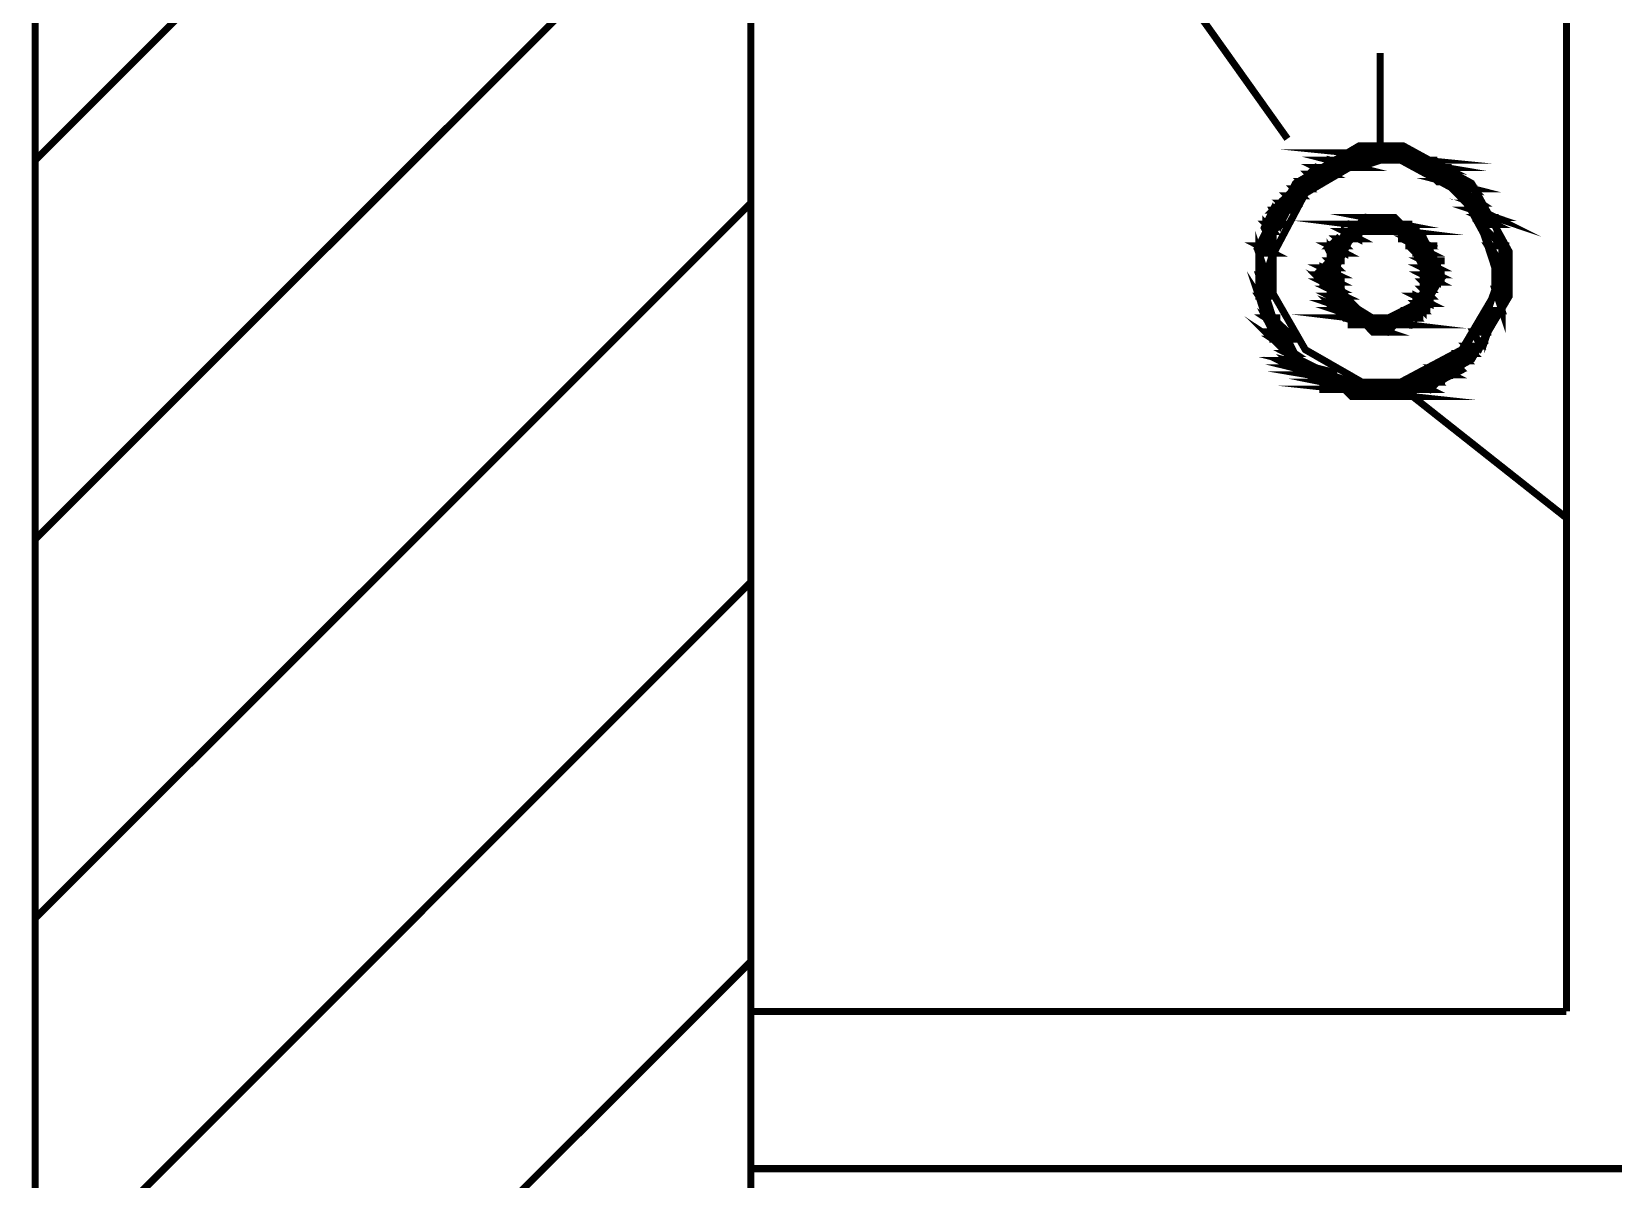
# Model space of a CAD drawing. Extents: x 219 to 1226, y 175 to 465.
# Drawn here: x 905.9 to 915.28, y 291.77 to 298.58 of the extents above; entities that cross this region are included whole.
import ezdxf

# ---------------------------------------------------------------- set-up
doc = ezdxf.new("R2010")
doc.units = 0
doc.header["$MEASUREMENT"] = 0
doc.layers.add('C00-00-00-BLACK', color=7, linetype='Continuous')
doc.layers.add('CFF-00-00', color=1, linetype='Continuous')

msp = doc.modelspace()

# ---------------------------------------------------------------- linework, layer by layer
at = {"layer": 'C00-00-00-BLACK', "const_width": 0.0423}
for points in [[(905.9256, 322.7792), (905.9256, 255.1285)], [(910.1674, 318.5832), (910.1674, 259.3671)], [(915.0015, 292.7682), (915.0015, 310.9102)], [(905.9256, 297.8132), (910.1674, 302.0522)], [(905.9256, 295.5672), (910.1674, 299.8052)], [(913.8977, 297.8562), (913.8977, 298.4482)], [(905.9256, 293.3202), (910.1674, 297.5592)], [(905.9256, 291.0712), (910.1674, 295.3132)], [(905.9256, 288.8252), (910.1674, 293.0642)], [(910.1674, 292.7682), (915.0015, 292.7682)], [(910.1674, 291.8362), (923.8224, 291.8362)]]:
    msp.add_lwpolyline(points, dxfattribs=at)
for points in [[(914.6625, 297.1342), (914.6625, 297.2702), (914.4392, 297.6762), (914.0338, 297.8982), (913.9005, 297.8982), (913.7735, 297.8982), (913.396, 297.6762), (913.1784, 297.2702), (913.1784, 297.1342), (913.1784, 297.0082), (913.396, 296.6322), (913.7735, 296.4142), (913.9005, 296.4142), (914.0338, 296.4142), (914.4392, 296.6322), (914.6625, 297.0082), (914.6625, 297.1342)], [(914.0243, 297.8562), (913.7252, 297.8562), (914.1524, 297.8132), (914.0243, 297.8562)], [(913.7252, 297.8562), (914.1524, 297.8132), (913.6412, 297.8132), (913.7252, 297.8562)], [(914.0243, 297.8562), (913.8133, 297.8562), (913.7252, 297.8562), (914.0243, 297.8562)], [(914.0243, 297.8132), (914.2794, 297.7702), (914.1524, 297.7702), (914.0243, 297.8132)], [(913.8977, 297.8562), (914.0243, 297.8562), (913.8133, 297.8562), (913.8977, 297.8562)], [(913.8133, 297.8562), (914.0243, 297.8562), (914.067, 297.8562), (913.8133, 297.8562)], [(914.5782, 297.1342), (914.5782, 297.2552), (914.3813, 297.6172), (914.0201, 297.8132), (913.9005, 297.8132), (913.7887, 297.8132), (913.4539, 297.6172), (913.2623, 297.2552), (913.2623, 297.1342), (913.2623, 297.0232), (913.4539, 296.6902), (913.7887, 296.4982), (913.9005, 296.4982), (914.0201, 296.4982), (914.3813, 296.6902), (914.5782, 297.0232), (914.5782, 297.1342)], [(913.4747, 297.7292), (913.5174, 297.6862), (913.4316, 297.6862), (913.4747, 297.7292)], [(913.5174, 297.7702), (913.6013, 297.7292), (913.4747, 297.7292), (913.5174, 297.7702)], [(913.644, 297.7702), (913.5174, 297.7702), (913.6013, 297.7292), (913.644, 297.7702)], [(913.8977, 297.8132), (913.6013, 297.8132), (913.7707, 297.7702), (913.8977, 297.8132)], [(913.6013, 297.7702), (913.644, 297.7702), (913.5174, 297.7702), (913.6013, 297.7702)], [(913.6412, 297.8132), (914.194, 297.8132), (913.5985, 297.8132), (913.6412, 297.8132)], [(914.194, 297.8132), (913.5985, 297.8132), (914.194, 297.8132)], [(913.5985, 297.8132), (914.194, 297.8132), (914.2367, 297.8132), (913.5985, 297.8132)], [(913.6013, 297.8132), (913.7707, 297.7702), (913.6013, 297.7702), (913.6013, 297.8132)], [(913.7707, 297.7702), (913.6013, 297.7702), (913.644, 297.7702), (913.7707, 297.7702)], [(914.1524, 297.8132), (913.6412, 297.8132), (914.194, 297.8132), (914.1524, 297.8132)], [(914.194, 297.8132), (914.0243, 297.8132), (914.2794, 297.7702), (914.194, 297.8132)], [(914.194, 297.8132), (913.8977, 297.8132), (914.194, 297.8132)], [(913.8977, 297.8132), (914.194, 297.8132), (914.0243, 297.8132), (913.8977, 297.8132)], [(914.2822, 297.7702), (914.1538, 297.7702), (914.3661, 297.6862), (914.2822, 297.7702)], [(914.1538, 297.7702), (914.3661, 297.6862), (914.2391, 297.6862), (914.1538, 297.7702)], [(914.2794, 297.7702), (914.1524, 297.7702), (914.2794, 297.7702)], [(914.1524, 297.7702), (914.2794, 297.7702), (914.3206, 297.7702), (914.1524, 297.7702)], [(913.3904, 297.6432), (913.4316, 297.6022), (913.3477, 297.6022), (913.3904, 297.6432)], [(913.4316, 297.6862), (913.4747, 297.6432), (913.3904, 297.6432), (913.4316, 297.6862)], [(913.5174, 297.6862), (913.4316, 297.6862), (913.4747, 297.6432), (913.5174, 297.6862)], [(913.6013, 297.7292), (913.4747, 297.7292), (913.5174, 297.6862), (913.6013, 297.7292)], [(914.2822, 297.6862), (914.4501, 297.6432), (914.3661, 297.6432), (914.2822, 297.6862)], [(914.4088, 297.6862), (914.2822, 297.6862), (914.4501, 297.6432), (914.4088, 297.6862)], [(914.3661, 297.6862), (914.2391, 297.6862), (914.4088, 297.6862), (914.3661, 297.6862)], [(914.2391, 297.6862), (914.4088, 297.6862), (914.2822, 297.6862), (914.2391, 297.6862)], [(914.3661, 297.6432), (914.4928, 297.5592), (914.4088, 297.5592), (914.3661, 297.6432)], [(913.305, 297.5592), (913.3477, 297.5172), (913.2623, 297.5172), (913.305, 297.5592)], [(913.3904, 297.5592), (913.305, 297.5592), (913.3477, 297.5172), (913.3904, 297.5592)], [(913.3477, 297.6022), (913.3904, 297.5592), (913.305, 297.5592), (913.3477, 297.6022)], [(913.4316, 297.6022), (913.3477, 297.6022), (913.3904, 297.5592), (913.4316, 297.6022)], [(913.4747, 297.6432), (913.3904, 297.6432), (913.4316, 297.6022), (913.4747, 297.6432)], [(914.4501, 297.6432), (914.3661, 297.6432), (914.4928, 297.5592), (914.4501, 297.6432)], [(914.4928, 297.5172), (914.4501, 297.5172), (914.5782, 297.4742), (914.4928, 297.5172)], [(914.4088, 297.5592), (914.4928, 297.5172), (914.4501, 297.5172), (914.4088, 297.5592)], [(914.4928, 297.5592), (914.4088, 297.5592), (914.4928, 297.5172), (914.4928, 297.5592)], [(913.2623, 297.5172), (913.305, 297.4332), (913.221, 297.4332), (913.2623, 297.5172)], [(913.221, 297.4332), (913.2623, 297.3902), (913.221, 297.3902), (913.221, 297.4332)], [(913.3477, 297.5172), (913.2623, 297.5172), (913.305, 297.4332), (913.3477, 297.5172)], [(914.2367, 297.1342), (914.2367, 297.1932), (914.1457, 297.3682), (913.9569, 297.4732), (913.8948, 297.4732), (913.8412, 297.4732), (913.6825, 297.3682), (913.5985, 297.1932), (913.5985, 297.1342), (913.5985, 297.0812), (913.6825, 296.9232), (913.8412, 296.8372), (913.8948, 296.8372), (913.9569, 296.8372), (914.1457, 296.9232), (914.2367, 297.0812), (914.2367, 297.1342)], [(913.983, 297.4742), (913.8133, 297.4742), (914.0243, 297.4332), (913.983, 297.4742)], [(913.8133, 297.4742), (914.0243, 297.4332), (913.7707, 297.4332), (913.8133, 297.4742)], [(913.855, 297.4742), (913.983, 297.4742), (913.8133, 297.4742), (913.855, 297.4742)], [(913.8977, 297.4742), (913.9403, 297.4742), (913.855, 297.4742), (913.8977, 297.4742)], [(913.9403, 297.4742), (913.855, 297.4742), (913.983, 297.4742), (913.9403, 297.4742)], [(914.4501, 297.5172), (914.5782, 297.4742), (914.4928, 297.4742), (914.4501, 297.5172)], [(914.5782, 297.4742), (914.4928, 297.4742), (914.5782, 297.4332), (914.5782, 297.4742)], [(914.4928, 297.4332), (914.6198, 297.3062), (914.5355, 297.3062), (914.4928, 297.4332)], [(914.4928, 297.4742), (914.5782, 297.4332), (914.4928, 297.4332), (914.4928, 297.4742)], [(913.221, 297.3902), (913.2623, 297.3062), (913.1784, 297.3062), (913.221, 297.3902)], [(913.1784, 297.2632), (913.221, 297.1342), (913.1784, 297.1342), (913.1784, 297.2632)], [(913.305, 297.4332), (913.221, 297.4332), (913.2623, 297.3902), (913.305, 297.4332)], [(913.2623, 297.3902), (913.221, 297.3902), (913.2623, 297.3062), (913.2623, 297.3902)], [(914.067, 297.4332), (913.7252, 297.4332), (914.067, 297.3902), (914.067, 297.4332)], [(913.7707, 297.3902), (913.6867, 297.3902), (913.7707, 297.3472), (913.7707, 297.3902)], [(914.194, 297.1342), (914.194, 297.1872), (914.1083, 297.3462), (913.947, 297.4302), (913.8948, 297.4302), (913.8507, 297.4302), (913.7199, 297.3462), (913.6412, 297.1872), (913.6412, 297.1342), (913.6412, 297.0912), (913.7199, 296.9592), (913.8507, 296.8782), (913.8948, 296.8782), (913.947, 296.8782), (914.1083, 296.9592), (914.194, 297.0912), (914.194, 297.1342)], [(913.6867, 297.3902), (913.7707, 297.3472), (913.6867, 297.3472), (913.6867, 297.3902)], [(913.728, 297.3902), (913.8133, 297.3902), (913.6867, 297.3902), (913.728, 297.3902)], [(913.7707, 297.3902), (913.8133, 297.3902), (913.6867, 297.3902), (913.7707, 297.3902)], [(913.7707, 297.3902), (913.6867, 297.3902), (913.8133, 297.3902), (913.7707, 297.3902)], [(913.7252, 297.4332), (914.067, 297.3902), (913.7252, 297.3902), (913.7252, 297.4332)], [(914.067, 297.3902), (913.7252, 297.3902), (914.067, 297.3902)], [(913.7252, 297.3902), (914.067, 297.3902), (914.1097, 297.3902), (913.7252, 297.3902)], [(913.7707, 297.4332), (914.067, 297.4332), (913.728, 297.4332), (913.7707, 297.4332)], [(913.855, 297.3902), (913.8977, 297.3902), (913.728, 297.3902), (913.855, 297.3902)], [(913.855, 297.3902), (913.728, 297.3902), (913.8977, 297.3902), (913.855, 297.3902)], [(913.855, 297.3902), (913.728, 297.3902), (913.8133, 297.3902), (913.855, 297.3902)], [(914.0243, 297.4332), (913.7707, 297.4332), (914.0243, 297.4332)], [(913.7707, 297.4332), (914.0243, 297.4332), (914.067, 297.4332), (913.7707, 297.4332)], [(914.0243, 297.4332), (913.7707, 297.4332), (914.067, 297.4332), (914.0243, 297.4332)], [(914.067, 297.3902), (913.8977, 297.3902), (914.1097, 297.3902), (914.067, 297.3902)], [(913.8977, 297.3902), (914.1097, 297.3902), (913.9403, 297.3902), (913.8977, 297.3902)], [(914.1097, 297.3902), (913.9403, 297.3902), (914.1097, 297.3902)], [(913.9403, 297.3902), (914.1097, 297.3902), (914.0243, 297.3902), (913.9403, 297.3902)], [(914.1097, 297.3902), (914.0243, 297.3902), (914.1097, 297.3472), (914.1097, 297.3902)], [(914.0243, 297.3902), (914.1097, 297.3472), (914.0243, 297.3472), (914.0243, 297.3902)], [(914.5782, 297.4332), (914.4928, 297.4332), (914.6198, 297.3062), (914.5782, 297.4332)], [(914.5355, 297.3062), (914.6198, 297.1752), (914.5782, 297.1752), (914.5355, 297.3062)], [(913.2623, 297.3062), (913.1784, 297.3062), (913.2623, 297.2632), (913.2623, 297.3062)], [(913.1784, 297.3062), (913.2623, 297.2632), (913.1784, 297.2632), (913.1784, 297.3062)], [(913.6867, 297.3062), (913.6013, 297.3062), (913.6867, 297.2632), (913.6867, 297.3062)], [(913.644, 297.3472), (913.6867, 297.3062), (913.6013, 297.3062), (913.644, 297.3472)], [(913.6013, 297.2632), (913.644, 297.1782), (913.6013, 297.1782), (913.6013, 297.2632)], [(913.6013, 297.3062), (913.6867, 297.2632), (913.6013, 297.2632), (913.6013, 297.3062)], [(913.728, 297.3472), (913.644, 297.3472), (913.6867, 297.3062), (913.728, 297.3472)], [(913.6867, 297.3472), (913.728, 297.3472), (913.644, 297.3472), (913.6867, 297.3472)], [(913.728, 297.3472), (913.644, 297.3472), (913.728, 297.3472)], [(913.644, 297.3472), (913.728, 297.3472), (913.7707, 297.3472), (913.644, 297.3472)], [(913.7707, 297.3472), (913.6867, 297.3472), (913.728, 297.3472), (913.7707, 297.3472)], [(914.1524, 297.3472), (914.067, 297.3472), (914.1524, 297.3062), (914.1524, 297.3472)], [(914.1097, 297.3472), (914.0243, 297.3472), (914.1524, 297.3472), (914.1097, 297.3472)], [(914.0243, 297.3472), (914.1524, 297.3472), (914.067, 297.3472), (914.0243, 297.3472)], [(914.194, 297.3062), (914.1097, 297.3062), (914.194, 297.2632), (914.194, 297.3062)], [(914.1097, 297.2632), (914.194, 297.1782), (914.1524, 297.1782), (914.1097, 297.2632)], [(914.067, 297.3472), (914.1524, 297.3062), (914.067, 297.3062), (914.067, 297.3472)], [(914.1524, 297.3062), (914.067, 297.3062), (914.1097, 297.3062), (914.1524, 297.3062)], [(914.067, 297.3062), (914.1524, 297.3062), (914.194, 297.3062), (914.067, 297.3062)], [(914.1097, 297.3062), (914.194, 297.2632), (914.1097, 297.2632), (914.1097, 297.3062)], [(914.194, 297.3062), (914.2367, 297.3062), (914.1097, 297.3062), (914.194, 297.3062)], [(914.194, 297.3062), (914.1097, 297.3062), (914.1524, 297.3062), (914.194, 297.3062)], [(914.6198, 297.3062), (914.5355, 297.3062), (914.6198, 297.1752), (914.6198, 297.3062)], [(914.5355, 297.3062), (914.6198, 297.3062), (914.6625, 297.3062), (914.5355, 297.3062)], [(914.6198, 297.3062), (914.6625, 297.3062), (914.5355, 297.3062), (914.6198, 297.3062)], [(914.5782, 297.1752), (914.6198, 297.0482), (914.5782, 297.0482), (914.5782, 297.1752)], [(913.2623, 297.2632), (913.1784, 297.2632), (913.221, 297.1342), (913.2623, 297.2632)], [(913.1784, 297.1342), (913.221, 297.0072), (913.1784, 297.0072), (913.1784, 297.1342)], [(913.644, 297.1752), (913.5586, 297.1752), (913.644, 297.1342), (913.644, 297.1752)], [(913.6013, 297.2172), (913.644, 297.1752), (913.5586, 297.1752), (913.6013, 297.2172)], [(913.5586, 297.1752), (913.644, 297.1342), (913.5586, 297.1342), (913.5586, 297.1752)], [(913.644, 297.2172), (913.6013, 297.2172), (913.644, 297.1752), (913.644, 297.2172)], [(913.644, 297.2632), (913.6013, 297.2632), (913.644, 297.1782), (913.644, 297.2632)], [(913.644, 297.2632), (913.6867, 297.2632), (913.6013, 297.2632), (913.644, 297.2632)], [(913.644, 297.2632), (913.6013, 297.2632), (913.6867, 297.2632), (913.644, 297.2632)], [(913.6013, 297.2172), (913.644, 297.2172), (913.6867, 297.2172), (913.6013, 297.2172)], [(913.644, 297.2172), (913.6867, 297.2172), (913.6013, 297.2172), (913.644, 297.2172)], [(914.194, 297.2632), (914.1097, 297.2632), (914.194, 297.1782), (914.194, 297.2632)], [(914.2367, 297.1752), (914.1524, 297.1752), (914.2367, 297.1342), (914.2367, 297.1752)], [(914.2367, 297.2172), (914.1524, 297.2172), (914.2367, 297.1752), (914.2367, 297.2172)], [(914.1524, 297.2172), (914.2367, 297.1752), (914.1524, 297.1752), (914.1524, 297.2172)], [(914.2367, 297.2172), (914.2794, 297.2172), (914.1524, 297.2172), (914.2367, 297.2172)], [(914.2367, 297.2172), (914.1524, 297.2172), (914.194, 297.2172), (914.2367, 297.2172)], [(914.1524, 297.1752), (914.2367, 297.1342), (914.1524, 297.1342), (914.1524, 297.1752)], [(914.6198, 297.1752), (914.5782, 297.1752), (914.6198, 297.0482), (914.6198, 297.1752)], [(914.6198, 297.1752), (914.5782, 297.1752), (914.6198, 297.1752)], [(914.5782, 297.1752), (914.6198, 297.1752), (914.6625, 297.1752), (914.5782, 297.1752)], [(913.1784, 297.0072), (913.2623, 296.8782), (913.221, 296.8782), (913.1784, 297.0072)], [(913.221, 297.1342), (913.1784, 297.1342), (913.221, 297.0072), (913.221, 297.1342)], [(913.221, 297.1342), (913.1784, 297.1342), (913.221, 297.1342)], [(913.1784, 297.1342), (913.221, 297.1342), (913.2623, 297.1342), (913.1784, 297.1342)], [(913.5586, 297.0912), (913.644, 297.0482), (913.6013, 297.0482), (913.5586, 297.0912)], [(913.644, 297.1342), (913.5586, 297.1342), (913.644, 297.0912), (913.644, 297.1342)], [(913.644, 297.0912), (913.5586, 297.0912), (913.644, 297.0482), (913.644, 297.0912)], [(913.5586, 297.1342), (913.644, 297.0912), (913.5586, 297.0912), (913.5586, 297.1342)], [(913.644, 297.0912), (913.5586, 297.0912), (913.644, 297.0912)], [(913.5586, 297.0912), (913.644, 297.0912), (913.6867, 297.0912), (913.5586, 297.0912)], [(914.2367, 297.1342), (914.1524, 297.1342), (914.2367, 297.0912), (914.2367, 297.1342)], [(914.2367, 297.0912), (914.1524, 297.0912), (914.194, 297.0482), (914.2367, 297.0912)], [(914.1524, 297.1342), (914.2367, 297.0912), (914.1524, 297.0912), (914.1524, 297.1342)], [(914.2367, 297.1342), (914.1524, 297.1342), (914.2367, 297.1342)], [(914.1524, 297.1342), (914.2367, 297.1342), (914.2794, 297.1342), (914.1524, 297.1342)], [(914.1524, 297.0912), (914.194, 297.0482), (914.1524, 297.0482), (914.1524, 297.0912)], [(914.2367, 297.0912), (914.1524, 297.0912), (914.2367, 297.0912)], [(914.1524, 297.0912), (914.2367, 297.0912), (914.2794, 297.0912), (914.1524, 297.0912)], [(914.5782, 297.0482), (914.6198, 296.9212), (914.5355, 296.9212), (914.5782, 297.0482)], [(913.221, 297.0072), (913.1784, 297.0072), (913.2623, 296.8782), (913.221, 297.0072)], [(913.1784, 297.0072), (913.221, 297.0072), (913.2623, 297.0072), (913.1784, 297.0072)], [(913.221, 297.0072), (913.2623, 297.0072), (913.1784, 297.0072), (913.221, 297.0072)], [(913.644, 297.0482), (913.6013, 297.0482), (913.6867, 297.0072), (913.644, 297.0482)], [(913.6867, 297.0072), (913.6013, 297.0072), (913.6867, 296.9642), (913.6867, 297.0072)], [(913.6013, 296.9642), (913.728, 296.9212), (913.644, 296.9212), (913.6013, 296.9642)], [(913.6013, 297.0482), (913.6867, 297.0072), (913.6013, 297.0072), (913.6013, 297.0482)], [(913.6013, 297.0482), (913.644, 297.0482), (913.6867, 297.0482), (913.6013, 297.0482)], [(913.644, 297.0482), (913.6867, 297.0482), (913.6013, 297.0482), (913.644, 297.0482)], [(913.6013, 297.0072), (913.6867, 296.9642), (913.6013, 296.9642), (913.6013, 297.0072)], [(914.194, 297.0072), (914.1097, 297.0072), (914.194, 296.9642), (914.194, 297.0072)], [(914.1097, 297.0072), (914.194, 296.9642), (914.1097, 296.9642), (914.1097, 297.0072)], [(914.1524, 297.0072), (914.194, 297.0072), (914.1097, 297.0072), (914.1524, 297.0072)], [(914.194, 297.0482), (914.1524, 297.0482), (914.194, 297.0072), (914.194, 297.0482)], [(914.1524, 297.0482), (914.194, 297.0072), (914.1524, 297.0072), (914.1524, 297.0482)], [(914.194, 297.0072), (914.1524, 297.0072), (914.194, 297.0072)], [(914.5355, 296.9212), (914.5355, 296.7952), (914.4928, 296.7952), (914.5355, 296.9212)], [(914.6198, 297.0482), (914.5782, 297.0482), (914.6198, 296.9212), (914.6198, 297.0482)], [(914.5782, 297.0482), (914.6198, 297.0482), (914.6625, 297.0482), (914.5782, 297.0482)], [(914.6198, 297.0482), (914.6625, 297.0482), (914.5782, 297.0482), (914.6198, 297.0482)], [(913.2623, 296.8782), (913.221, 296.8782), (913.3477, 296.7952), (913.2623, 296.8782)], [(913.221, 296.8782), (913.3477, 296.7952), (913.2623, 296.7952), (913.221, 296.8782)], [(913.6867, 296.9642), (913.6013, 296.9642), (913.728, 296.9212), (913.6867, 296.9642)], [(913.728, 296.9212), (913.644, 296.9212), (913.7707, 296.8782), (913.728, 296.9212)], [(913.644, 296.9212), (913.7707, 296.8782), (913.6867, 296.8782), (913.644, 296.9212)], [(913.6867, 296.9642), (913.6013, 296.9642), (913.6867, 296.9642)], [(913.6013, 296.9642), (913.6867, 296.9642), (913.728, 296.9642), (913.6013, 296.9642)], [(913.728, 296.9212), (913.644, 296.9212), (913.728, 296.9212)], [(913.644, 296.9212), (913.728, 296.9212), (913.7735, 296.9212), (913.644, 296.9212)], [(914.067, 296.9212), (914.1097, 296.8782), (914.0243, 296.8782), (914.067, 296.9212)], [(914.1097, 296.9642), (914.1524, 296.9212), (914.067, 296.9212), (914.1097, 296.9642)], [(914.1524, 296.9212), (914.067, 296.9212), (914.1097, 296.8782), (914.1524, 296.9212)], [(914.1524, 296.9212), (914.067, 296.9212), (914.1524, 296.9212)], [(914.067, 296.9212), (914.1524, 296.9212), (914.194, 296.9212), (914.067, 296.9212)], [(914.1524, 296.9642), (914.1097, 296.9642), (914.1524, 296.9212), (914.1524, 296.9642)], [(914.1524, 296.9642), (914.194, 296.9642), (914.1097, 296.9642), (914.1524, 296.9642)], [(914.1524, 296.9642), (914.1097, 296.9642), (914.194, 296.9642), (914.1524, 296.9642)], [(914.5782, 296.9212), (914.6198, 296.9212), (914.5355, 296.9212), (914.5782, 296.9212)], [(914.5782, 296.9212), (914.5355, 296.9212), (914.6198, 296.9212), (914.5782, 296.9212)], [(914.5782, 296.9212), (914.5355, 296.9212), (914.5355, 296.7952), (914.5782, 296.9212)], [(913.2623, 296.7522), (913.3904, 296.6682), (913.3477, 296.6682), (913.2623, 296.7522)], [(913.221, 296.8782), (913.2623, 296.8782), (913.305, 296.8782), (913.221, 296.8782)], [(913.2623, 296.8782), (913.305, 296.8782), (913.221, 296.8782), (913.2623, 296.8782)], [(913.2623, 296.7952), (913.3477, 296.7522), (913.2623, 296.7522), (913.2623, 296.7952)], [(914.067, 296.8782), (913.7252, 296.8782), (914.067, 296.8372), (914.067, 296.8782)], [(913.8133, 296.8782), (913.6867, 296.8782), (913.8133, 296.8782)], [(913.6867, 296.8782), (913.8133, 296.8782), (913.855, 296.8782), (913.6867, 296.8782)], [(913.8133, 296.8782), (913.855, 296.8782), (913.6867, 296.8782), (913.8133, 296.8782)], [(913.8133, 296.8782), (913.6867, 296.8782), (913.7707, 296.8782), (913.8133, 296.8782)], [(913.8133, 296.8782), (913.6867, 296.8782), (913.855, 296.8782), (913.8133, 296.8782)], [(913.6867, 296.8782), (913.855, 296.8782), (913.728, 296.8782), (913.6867, 296.8782)], [(913.8133, 296.8372), (913.983, 296.8372), (913.9403, 296.7952), (913.8133, 296.8372)], [(913.7252, 296.8782), (914.067, 296.8372), (913.7252, 296.8372), (913.7252, 296.8782)], [(913.8977, 296.8782), (913.9403, 296.8782), (913.728, 296.8782), (913.8977, 296.8782)], [(913.8977, 296.8782), (913.728, 296.8782), (913.855, 296.8782), (913.8977, 296.8782)], [(914.067, 296.8372), (913.728, 296.8372), (914.0243, 296.8372), (914.067, 296.8372)], [(913.728, 296.8372), (914.0243, 296.8372), (913.7707, 296.8372), (913.728, 296.8372)], [(913.9403, 296.7952), (913.855, 296.7952), (913.8133, 296.8372), (913.9403, 296.7952)], [(914.0243, 296.8372), (913.7707, 296.8372), (913.983, 296.8372), (914.0243, 296.8372)], [(913.7707, 296.8372), (913.983, 296.8372), (913.8133, 296.8372), (913.7707, 296.8372)], [(913.983, 296.8372), (913.8133, 296.8372), (913.983, 296.8372)], [(913.8133, 296.8372), (913.983, 296.8372), (914.0243, 296.8372), (913.8133, 296.8372)], [(913.9403, 296.8782), (914.067, 296.8782), (913.8977, 296.8782), (913.9403, 296.8782)], [(914.1097, 296.8782), (913.983, 296.8782), (913.9403, 296.8782), (914.1097, 296.8782)], [(914.1097, 296.8782), (914.1524, 296.8782), (913.9403, 296.8782), (914.1097, 296.8782)], [(914.1097, 296.8782), (913.9403, 296.8782), (914.1097, 296.8782)], [(914.1097, 296.8782), (913.9403, 296.8782), (914.067, 296.8782), (914.1097, 296.8782)], [(914.0243, 296.8782), (914.1097, 296.8782), (913.983, 296.8782), (914.0243, 296.8782)], [(913.983, 296.8782), (914.1097, 296.8782), (914.1524, 296.8782), (913.983, 296.8782)], [(914.1097, 296.8782), (914.0243, 296.8782), (914.1097, 296.8782)], [(914.4501, 296.7952), (914.4928, 296.7112), (914.4088, 296.7112), (914.4501, 296.7952)], [(913.3477, 296.7952), (913.2623, 296.7952), (913.3477, 296.7522), (913.3477, 296.7952)], [(913.3477, 296.7522), (913.2623, 296.7522), (913.3904, 296.6682), (913.3477, 296.7522)], [(913.9403, 296.7952), (913.983, 296.7952), (913.855, 296.7952), (913.9403, 296.7952)], [(914.4088, 296.7112), (914.4501, 296.6682), (914.3661, 296.6682), (914.4088, 296.7112)], [(914.4928, 296.7112), (914.4088, 296.7112), (914.4501, 296.6682), (914.4928, 296.7112)], [(914.5355, 296.7952), (914.4501, 296.7952), (914.4928, 296.7112), (914.5355, 296.7952)], [(914.4928, 296.7952), (914.5355, 296.7952), (914.4501, 296.7952), (914.4928, 296.7952)], [(914.5355, 296.7952), (914.4928, 296.7952), (914.5355, 296.7952)], [(913.4316, 296.6252), (913.3477, 296.6252), (913.5174, 296.5822), (913.4316, 296.6252)], [(913.3904, 296.5822), (913.5586, 296.5412), (913.4747, 296.5412), (913.3904, 296.5822)], [(913.3904, 296.6682), (913.3477, 296.6682), (913.4316, 296.6252), (913.3904, 296.6682)], [(913.3477, 296.6252), (913.5174, 296.5822), (913.3904, 296.5822), (913.3477, 296.6252)], [(913.3477, 296.6682), (913.4316, 296.6252), (913.3477, 296.6252), (913.3477, 296.6682)], [(914.3235, 296.6252), (914.3661, 296.5822), (914.2391, 296.5822), (914.3235, 296.6252)], [(914.3661, 296.6682), (914.4088, 296.6252), (914.3235, 296.6252), (914.3661, 296.6682)], [(914.4088, 296.6252), (914.3235, 296.6252), (914.3661, 296.5822), (914.4088, 296.6252)], [(914.4501, 296.6682), (914.3661, 296.6682), (914.4088, 296.6252), (914.4501, 296.6682)], [(913.5174, 296.5822), (913.3904, 296.5822), (913.5586, 296.5412), (913.5174, 296.5822)], [(913.6013, 296.5412), (913.4747, 296.5412), (913.728, 296.4982), (913.6013, 296.5412)], [(913.4747, 296.5412), (913.728, 296.4982), (913.5586, 296.4982), (913.4747, 296.5412)], [(913.6013, 296.5412), (913.644, 296.5412), (913.4747, 296.5412), (913.6013, 296.5412)], [(913.6013, 296.5412), (913.4747, 296.5412), (913.5586, 296.5412), (913.6013, 296.5412)], [(914.1965, 296.5412), (914.2391, 296.4982), (914.0698, 296.4982), (914.1965, 296.5412)], [(914.3235, 296.5412), (914.1965, 296.5412), (914.2391, 296.4982), (914.3235, 296.5412)], [(914.3661, 296.5822), (914.2391, 296.5822), (914.3235, 296.5412), (914.3661, 296.5822)], [(914.2391, 296.5822), (914.3235, 296.5412), (914.2391, 296.5412), (914.2391, 296.5822)], [(914.1097, 296.4552), (913.6867, 296.4552), (914.067, 296.4142), (914.1097, 296.4552)], [(913.728, 296.4982), (913.5586, 296.4982), (913.7707, 296.4552), (913.728, 296.4982)], [(913.7707, 296.4552), (913.5572, 296.4552), (913.8133, 296.4552), (913.7707, 296.4552)], [(913.5572, 296.4552), (913.8133, 296.4552), (913.5985, 296.4552), (913.5572, 296.4552)], [(913.5586, 296.4982), (913.7707, 296.4552), (913.5586, 296.4552), (913.5586, 296.4982)], [(914.194, 296.4552), (913.5985, 296.4552), (914.1097, 296.4552), (914.194, 296.4552)], [(913.5985, 296.4552), (914.1097, 296.4552), (913.6839, 296.4552), (913.5985, 296.4552)], [(913.855, 296.4552), (913.8977, 296.4552), (913.6013, 296.4552), (913.855, 296.4552)], [(913.855, 296.4552), (913.6013, 296.4552), (913.8133, 296.4552), (913.855, 296.4552)], [(913.6867, 296.4552), (914.067, 296.4142), (913.728, 296.4142), (913.6867, 296.4552)], [(913.983, 296.4552), (914.194, 296.4552), (913.855, 296.4552), (913.983, 296.4552)], [(914.1097, 296.4982), (914.194, 296.4552), (913.983, 296.4552), (914.1097, 296.4982)], [(914.194, 296.4552), (913.983, 296.4552), (914.194, 296.4552)], [(914.2367, 296.4982), (914.1097, 296.4982), (914.194, 296.4552), (914.2367, 296.4982)], [(914.2391, 296.4982), (914.0698, 296.4982), (914.2391, 296.4982)], [(914.0698, 296.4982), (914.2391, 296.4982), (914.2822, 296.4982), (914.0698, 296.4982)], [(913.728, 296.4142), (913.8133, 296.4142), (913.983, 296.4142), (913.728, 296.4142)], [(913.728, 296.4142), (914.067, 296.4142), (913.983, 296.4142), (913.728, 296.4142)], [(913.8133, 296.4142), (913.983, 296.4142), (913.855, 296.4142), (913.8133, 296.4142)]]:
    msp.add_lwpolyline(points, close=True, dxfattribs=at)
at = {"layer": 'C00-00-00-BLACK'}
for points in [[(913.7252, 297.8562), (914.1524, 297.8132), (913.6412, 297.8132), (913.7252, 297.8562)], [(914.0243, 297.8562), (913.8133, 297.8562), (913.7252, 297.8562), (914.0243, 297.8562)], [(914.0243, 297.8562), (913.7252, 297.8562), (914.1524, 297.8132), (914.0243, 297.8562)], [(913.8977, 297.8562), (914.0243, 297.8562), (913.8133, 297.8562), (913.8977, 297.8562)], [(913.8133, 297.8562), (914.0243, 297.8562), (914.067, 297.8562), (913.8133, 297.8562)], [(913.5174, 297.7702), (913.6013, 297.7292), (913.4747, 297.7292), (913.5174, 297.7702)], [(913.6013, 297.7702), (913.644, 297.7702), (913.5174, 297.7702), (913.6013, 297.7702)], [(913.644, 297.7702), (913.5174, 297.7702), (913.6013, 297.7292), (913.644, 297.7702)], [(913.6412, 297.8132), (914.194, 297.8132), (913.5985, 297.8132), (913.6412, 297.8132)], [(914.194, 297.8132), (913.5985, 297.8132), (914.194, 297.8132)], [(913.5985, 297.8132), (914.194, 297.8132), (914.2367, 297.8132), (913.5985, 297.8132)], [(913.8977, 297.8132), (913.6013, 297.8132), (913.7707, 297.7702), (913.8977, 297.8132)], [(913.6013, 297.8132), (913.7707, 297.7702), (913.6013, 297.7702), (913.6013, 297.8132)], [(913.7707, 297.7702), (913.6013, 297.7702), (913.644, 297.7702), (913.7707, 297.7702)], [(914.1524, 297.8132), (913.6412, 297.8132), (914.194, 297.8132), (914.1524, 297.8132)], [(914.194, 297.8132), (913.8977, 297.8132), (914.194, 297.8132)], [(913.8977, 297.8132), (914.194, 297.8132), (914.0243, 297.8132), (913.8977, 297.8132)], [(914.194, 297.8132), (914.0243, 297.8132), (914.2794, 297.7702), (914.194, 297.8132)], [(914.0243, 297.8132), (914.2794, 297.7702), (914.1524, 297.7702), (914.0243, 297.8132)], [(914.2794, 297.7702), (914.1524, 297.7702), (914.2794, 297.7702)], [(914.1524, 297.7702), (914.2794, 297.7702), (914.3206, 297.7702), (914.1524, 297.7702)], [(914.2822, 297.7702), (914.1538, 297.7702), (914.3661, 297.6862), (914.2822, 297.7702)], [(914.1538, 297.7702), (914.3661, 297.6862), (914.2391, 297.6862), (914.1538, 297.7702)], [(913.4316, 297.6862), (913.4747, 297.6432), (913.3904, 297.6432), (913.4316, 297.6862)], [(913.4747, 297.7292), (913.5174, 297.6862), (913.4316, 297.6862), (913.4747, 297.7292)], [(913.5174, 297.6862), (913.4316, 297.6862), (913.4747, 297.6432), (913.5174, 297.6862)], [(913.6013, 297.7292), (913.4747, 297.7292), (913.5174, 297.6862), (913.6013, 297.7292)], [(914.3661, 297.6862), (914.2391, 297.6862), (914.4088, 297.6862), (914.3661, 297.6862)], [(914.2391, 297.6862), (914.4088, 297.6862), (914.2822, 297.6862), (914.2391, 297.6862)], [(914.4088, 297.6862), (914.2822, 297.6862), (914.4501, 297.6432), (914.4088, 297.6862)], [(914.2822, 297.6862), (914.4501, 297.6432), (914.3661, 297.6432), (914.2822, 297.6862)], [(913.3477, 297.6022), (913.3904, 297.5592), (913.305, 297.5592), (913.3477, 297.6022)], [(913.3904, 297.6432), (913.4316, 297.6022), (913.3477, 297.6022), (913.3904, 297.6432)], [(913.4316, 297.6022), (913.3477, 297.6022), (913.3904, 297.5592), (913.4316, 297.6022)], [(913.4747, 297.6432), (913.3904, 297.6432), (913.4316, 297.6022), (913.4747, 297.6432)], [(914.4501, 297.6432), (914.3661, 297.6432), (914.4928, 297.5592), (914.4501, 297.6432)], [(914.3661, 297.6432), (914.4928, 297.5592), (914.4088, 297.5592), (914.3661, 297.6432)], [(913.2623, 297.5172), (913.305, 297.4332), (913.221, 297.4332), (913.2623, 297.5172)], [(913.305, 297.5592), (913.3477, 297.5172), (913.2623, 297.5172), (913.305, 297.5592)], [(913.3477, 297.5172), (913.2623, 297.5172), (913.305, 297.4332), (913.3477, 297.5172)], [(913.3904, 297.5592), (913.305, 297.5592), (913.3477, 297.5172), (913.3904, 297.5592)], [(914.4928, 297.5592), (914.4088, 297.5592), (914.4928, 297.5172), (914.4928, 297.5592)], [(914.4088, 297.5592), (914.4928, 297.5172), (914.4501, 297.5172), (914.4088, 297.5592)], [(914.4928, 297.5172), (914.4501, 297.5172), (914.5782, 297.4742), (914.4928, 297.5172)], [(914.4501, 297.5172), (914.5782, 297.4742), (914.4928, 297.4742), (914.4501, 297.5172)], [(913.221, 297.3902), (913.2623, 297.3062), (913.1784, 297.3062), (913.221, 297.3902)], [(913.305, 297.4332), (913.221, 297.4332), (913.2623, 297.3902), (913.305, 297.4332)], [(913.221, 297.4332), (913.2623, 297.3902), (913.221, 297.3902), (913.221, 297.4332)], [(913.2623, 297.3902), (913.221, 297.3902), (913.2623, 297.3062), (913.2623, 297.3902)], [(913.728, 297.3902), (913.8133, 297.3902), (913.6867, 297.3902), (913.728, 297.3902)], [(913.7707, 297.3902), (913.8133, 297.3902), (913.6867, 297.3902), (913.7707, 297.3902)], [(913.7707, 297.3902), (913.6867, 297.3902), (913.8133, 297.3902), (913.7707, 297.3902)], [(913.7707, 297.3902), (913.6867, 297.3902), (913.7707, 297.3472), (913.7707, 297.3902)], [(913.6867, 297.3902), (913.7707, 297.3472), (913.6867, 297.3472), (913.6867, 297.3902)], [(914.067, 297.4332), (913.7252, 297.4332), (914.067, 297.3902), (914.067, 297.4332)], [(913.7252, 297.4332), (914.067, 297.3902), (913.7252, 297.3902), (913.7252, 297.4332)], [(914.067, 297.3902), (913.7252, 297.3902), (914.067, 297.3902)], [(913.7252, 297.3902), (914.067, 297.3902), (914.1097, 297.3902), (913.7252, 297.3902)], [(913.7707, 297.4332), (914.067, 297.4332), (913.728, 297.4332), (913.7707, 297.4332)], [(913.855, 297.3902), (913.8977, 297.3902), (913.728, 297.3902), (913.855, 297.3902)], [(913.855, 297.3902), (913.728, 297.3902), (913.8977, 297.3902), (913.855, 297.3902)], [(913.855, 297.3902), (913.728, 297.3902), (913.8133, 297.3902), (913.855, 297.3902)], [(913.8133, 297.4742), (914.0243, 297.4332), (913.7707, 297.4332), (913.8133, 297.4742)], [(914.0243, 297.4332), (913.7707, 297.4332), (914.0243, 297.4332)], [(913.7707, 297.4332), (914.0243, 297.4332), (914.067, 297.4332), (913.7707, 297.4332)], [(914.0243, 297.4332), (913.7707, 297.4332), (914.067, 297.4332), (914.0243, 297.4332)], [(913.855, 297.4742), (913.983, 297.4742), (913.8133, 297.4742), (913.855, 297.4742)], [(913.983, 297.4742), (913.8133, 297.4742), (914.0243, 297.4332), (913.983, 297.4742)], [(913.8977, 297.4742), (913.9403, 297.4742), (913.855, 297.4742), (913.8977, 297.4742)], [(913.9403, 297.4742), (913.855, 297.4742), (913.983, 297.4742), (913.9403, 297.4742)], [(914.067, 297.3902), (913.8977, 297.3902), (914.1097, 297.3902), (914.067, 297.3902)], [(913.8977, 297.3902), (914.1097, 297.3902), (913.9403, 297.3902), (913.8977, 297.3902)], [(914.1097, 297.3902), (913.9403, 297.3902), (914.1097, 297.3902)], [(913.9403, 297.3902), (914.1097, 297.3902), (914.0243, 297.3902), (913.9403, 297.3902)], [(914.1097, 297.3902), (914.0243, 297.3902), (914.1097, 297.3472), (914.1097, 297.3902)], [(914.0243, 297.3902), (914.1097, 297.3472), (914.0243, 297.3472), (914.0243, 297.3902)], [(914.5782, 297.4742), (914.4928, 297.4742), (914.5782, 297.4332), (914.5782, 297.4742)], [(914.4928, 297.4742), (914.5782, 297.4332), (914.4928, 297.4332), (914.4928, 297.4742)], [(914.5782, 297.4332), (914.4928, 297.4332), (914.6198, 297.3062), (914.5782, 297.4332)], [(914.4928, 297.4332), (914.6198, 297.3062), (914.5355, 297.3062), (914.4928, 297.4332)], [(913.2623, 297.3062), (913.1784, 297.3062), (913.2623, 297.2632), (913.2623, 297.3062)], [(913.1784, 297.3062), (913.2623, 297.2632), (913.1784, 297.2632), (913.1784, 297.3062)], [(913.644, 297.3472), (913.6867, 297.3062), (913.6013, 297.3062), (913.644, 297.3472)], [(913.6867, 297.3062), (913.6013, 297.3062), (913.6867, 297.2632), (913.6867, 297.3062)], [(913.6013, 297.3062), (913.6867, 297.2632), (913.6013, 297.2632), (913.6013, 297.3062)], [(913.6867, 297.3472), (913.728, 297.3472), (913.644, 297.3472), (913.6867, 297.3472)], [(913.728, 297.3472), (913.644, 297.3472), (913.728, 297.3472)], [(913.644, 297.3472), (913.728, 297.3472), (913.7707, 297.3472), (913.644, 297.3472)], [(913.728, 297.3472), (913.644, 297.3472), (913.6867, 297.3062), (913.728, 297.3472)], [(913.7707, 297.3472), (913.6867, 297.3472), (913.728, 297.3472), (913.7707, 297.3472)], [(914.1097, 297.3472), (914.0243, 297.3472), (914.1524, 297.3472), (914.1097, 297.3472)], [(914.0243, 297.3472), (914.1524, 297.3472), (914.067, 297.3472), (914.0243, 297.3472)], [(914.1524, 297.3472), (914.067, 297.3472), (914.1524, 297.3062), (914.1524, 297.3472)], [(914.067, 297.3472), (914.1524, 297.3062), (914.067, 297.3062), (914.067, 297.3472)], [(914.1524, 297.3062), (914.067, 297.3062), (914.1097, 297.3062), (914.1524, 297.3062)], [(914.067, 297.3062), (914.1524, 297.3062), (914.194, 297.3062), (914.067, 297.3062)], [(914.194, 297.3062), (914.2367, 297.3062), (914.1097, 297.3062), (914.194, 297.3062)], [(914.194, 297.3062), (914.1097, 297.3062), (914.1524, 297.3062), (914.194, 297.3062)], [(914.194, 297.3062), (914.1097, 297.3062), (914.194, 297.2632), (914.194, 297.3062)], [(914.1097, 297.3062), (914.194, 297.2632), (914.1097, 297.2632), (914.1097, 297.3062)], [(914.5355, 297.3062), (914.6198, 297.3062), (914.6625, 297.3062), (914.5355, 297.3062)], [(914.6198, 297.3062), (914.6625, 297.3062), (914.5355, 297.3062), (914.6198, 297.3062)], [(914.6198, 297.3062), (914.5355, 297.3062), (914.6198, 297.1752), (914.6198, 297.3062)], [(914.5355, 297.3062), (914.6198, 297.1752), (914.5782, 297.1752), (914.5355, 297.3062)], [(913.2623, 297.2632), (913.1784, 297.2632), (913.221, 297.1342), (913.2623, 297.2632)], [(913.1784, 297.2632), (913.221, 297.1342), (913.1784, 297.1342), (913.1784, 297.2632)], [(913.6013, 297.2172), (913.644, 297.1752), (913.5586, 297.1752), (913.6013, 297.2172)], [(913.644, 297.2632), (913.6867, 297.2632), (913.6013, 297.2632), (913.644, 297.2632)], [(913.644, 297.2632), (913.6013, 297.2632), (913.6867, 297.2632), (913.644, 297.2632)], [(913.644, 297.2632), (913.6013, 297.2632), (913.644, 297.1782), (913.644, 297.2632)], [(913.6013, 297.2632), (913.644, 297.1782), (913.6013, 297.1782), (913.6013, 297.2632)], [(913.6013, 297.2172), (913.644, 297.2172), (913.6867, 297.2172), (913.6013, 297.2172)], [(913.644, 297.2172), (913.6867, 297.2172), (913.6013, 297.2172), (913.644, 297.2172)], [(913.644, 297.2172), (913.6013, 297.2172), (913.644, 297.1752), (913.644, 297.2172)], [(914.194, 297.2632), (914.1097, 297.2632), (914.194, 297.1782), (914.194, 297.2632)], [(914.1097, 297.2632), (914.194, 297.1782), (914.1524, 297.1782), (914.1097, 297.2632)], [(914.2367, 297.2172), (914.2794, 297.2172), (914.1524, 297.2172), (914.2367, 297.2172)], [(914.2367, 297.2172), (914.1524, 297.2172), (914.194, 297.2172), (914.2367, 297.2172)], [(914.2367, 297.2172), (914.1524, 297.2172), (914.2367, 297.1752), (914.2367, 297.2172)], [(914.1524, 297.2172), (914.2367, 297.1752), (914.1524, 297.1752), (914.1524, 297.2172)], [(913.221, 297.1342), (913.1784, 297.1342), (913.221, 297.1342)], [(913.1784, 297.1342), (913.221, 297.1342), (913.2623, 297.1342), (913.1784, 297.1342)], [(913.221, 297.1342), (913.1784, 297.1342), (913.221, 297.0072), (913.221, 297.1342)], [(913.1784, 297.1342), (913.221, 297.0072), (913.1784, 297.0072), (913.1784, 297.1342)], [(913.644, 297.1752), (913.5586, 297.1752), (913.644, 297.1342), (913.644, 297.1752)], [(913.5586, 297.1752), (913.644, 297.1342), (913.5586, 297.1342), (913.5586, 297.1752)], [(913.644, 297.1342), (913.5586, 297.1342), (913.644, 297.0912), (913.644, 297.1342)], [(913.5586, 297.1342), (913.644, 297.0912), (913.5586, 297.0912), (913.5586, 297.1342)], [(914.2367, 297.1752), (914.1524, 297.1752), (914.2367, 297.1342), (914.2367, 297.1752)], [(914.1524, 297.1752), (914.2367, 297.1342), (914.1524, 297.1342), (914.1524, 297.1752)], [(914.2367, 297.1342), (914.1524, 297.1342), (914.2367, 297.1342)], [(914.1524, 297.1342), (914.2367, 297.1342), (914.2794, 297.1342), (914.1524, 297.1342)], [(914.2367, 297.1342), (914.1524, 297.1342), (914.2367, 297.0912), (914.2367, 297.1342)], [(914.1524, 297.1342), (914.2367, 297.0912), (914.1524, 297.0912), (914.1524, 297.1342)], [(914.6198, 297.1752), (914.5782, 297.1752), (914.6198, 297.1752)], [(914.5782, 297.1752), (914.6198, 297.1752), (914.6625, 297.1752), (914.5782, 297.1752)], [(914.6198, 297.1752), (914.5782, 297.1752), (914.6198, 297.0482), (914.6198, 297.1752)], [(914.5782, 297.1752), (914.6198, 297.0482), (914.5782, 297.0482), (914.5782, 297.1752)], [(913.644, 297.0912), (913.5586, 297.0912), (913.644, 297.0912)], [(913.5586, 297.0912), (913.644, 297.0912), (913.6867, 297.0912), (913.5586, 297.0912)], [(913.644, 297.0912), (913.5586, 297.0912), (913.644, 297.0482), (913.644, 297.0912)], [(913.5586, 297.0912), (913.644, 297.0482), (913.6013, 297.0482), (913.5586, 297.0912)], [(913.6013, 297.0482), (913.644, 297.0482), (913.6867, 297.0482), (913.6013, 297.0482)], [(913.644, 297.0482), (913.6867, 297.0482), (913.6013, 297.0482), (913.644, 297.0482)], [(913.644, 297.0482), (913.6013, 297.0482), (913.6867, 297.0072), (913.644, 297.0482)], [(913.6013, 297.0482), (913.6867, 297.0072), (913.6013, 297.0072), (913.6013, 297.0482)], [(914.2367, 297.0912), (914.1524, 297.0912), (914.2367, 297.0912)], [(914.1524, 297.0912), (914.2367, 297.0912), (914.2794, 297.0912), (914.1524, 297.0912)], [(914.2367, 297.0912), (914.1524, 297.0912), (914.194, 297.0482), (914.2367, 297.0912)], [(914.1524, 297.0912), (914.194, 297.0482), (914.1524, 297.0482), (914.1524, 297.0912)], [(914.194, 297.0482), (914.1524, 297.0482), (914.194, 297.0072), (914.194, 297.0482)], [(914.1524, 297.0482), (914.194, 297.0072), (914.1524, 297.0072), (914.1524, 297.0482)], [(914.5782, 297.0482), (914.6198, 296.9212), (914.5355, 296.9212), (914.5782, 297.0482)], [(914.5782, 297.0482), (914.6198, 297.0482), (914.6625, 297.0482), (914.5782, 297.0482)], [(914.6198, 297.0482), (914.6625, 297.0482), (914.5782, 297.0482), (914.6198, 297.0482)], [(914.6198, 297.0482), (914.5782, 297.0482), (914.6198, 296.9212), (914.6198, 297.0482)], [(913.1784, 297.0072), (913.221, 297.0072), (913.2623, 297.0072), (913.1784, 297.0072)], [(913.221, 297.0072), (913.2623, 297.0072), (913.1784, 297.0072), (913.221, 297.0072)], [(913.221, 297.0072), (913.1784, 297.0072), (913.2623, 296.8782), (913.221, 297.0072)], [(913.1784, 297.0072), (913.2623, 296.8782), (913.221, 296.8782), (913.1784, 297.0072)], [(913.6867, 297.0072), (913.6013, 297.0072), (913.6867, 296.9642), (913.6867, 297.0072)], [(913.6013, 297.0072), (913.6867, 296.9642), (913.6013, 296.9642), (913.6013, 297.0072)], [(913.6867, 296.9642), (913.6013, 296.9642), (913.6867, 296.9642)], [(913.6013, 296.9642), (913.6867, 296.9642), (913.728, 296.9642), (913.6013, 296.9642)], [(913.6867, 296.9642), (913.6013, 296.9642), (913.728, 296.9212), (913.6867, 296.9642)], [(913.6013, 296.9642), (913.728, 296.9212), (913.644, 296.9212), (913.6013, 296.9642)], [(913.728, 296.9212), (913.644, 296.9212), (913.728, 296.9212)], [(913.644, 296.9212), (913.728, 296.9212), (913.7735, 296.9212), (913.644, 296.9212)], [(913.728, 296.9212), (913.644, 296.9212), (913.7707, 296.8782), (913.728, 296.9212)], [(913.644, 296.9212), (913.7707, 296.8782), (913.6867, 296.8782), (913.644, 296.9212)], [(914.067, 296.9212), (914.1097, 296.8782), (914.0243, 296.8782), (914.067, 296.9212)], [(914.1097, 296.9642), (914.1524, 296.9212), (914.067, 296.9212), (914.1097, 296.9642)], [(914.1524, 296.9212), (914.067, 296.9212), (914.1524, 296.9212)], [(914.067, 296.9212), (914.1524, 296.9212), (914.194, 296.9212), (914.067, 296.9212)], [(914.1524, 296.9212), (914.067, 296.9212), (914.1097, 296.8782), (914.1524, 296.9212)], [(914.1524, 297.0072), (914.194, 297.0072), (914.1097, 297.0072), (914.1524, 297.0072)], [(914.194, 297.0072), (914.1097, 297.0072), (914.194, 296.9642), (914.194, 297.0072)], [(914.1097, 297.0072), (914.194, 296.9642), (914.1097, 296.9642), (914.1097, 297.0072)], [(914.1524, 296.9642), (914.194, 296.9642), (914.1097, 296.9642), (914.1524, 296.9642)], [(914.1524, 296.9642), (914.1097, 296.9642), (914.194, 296.9642), (914.1524, 296.9642)], [(914.1524, 296.9642), (914.1097, 296.9642), (914.1524, 296.9212), (914.1524, 296.9642)], [(914.194, 297.0072), (914.1524, 297.0072), (914.194, 297.0072)], [(914.5355, 296.9212), (914.5355, 296.7952), (914.4928, 296.7952), (914.5355, 296.9212)], [(914.5782, 296.9212), (914.6198, 296.9212), (914.5355, 296.9212), (914.5782, 296.9212)], [(914.5782, 296.9212), (914.5355, 296.9212), (914.6198, 296.9212), (914.5782, 296.9212)], [(914.5782, 296.9212), (914.5355, 296.9212), (914.5355, 296.7952), (914.5782, 296.9212)], [(913.221, 296.8782), (913.2623, 296.8782), (913.305, 296.8782), (913.221, 296.8782)], [(913.2623, 296.8782), (913.305, 296.8782), (913.221, 296.8782), (913.2623, 296.8782)], [(913.2623, 296.8782), (913.221, 296.8782), (913.3477, 296.7952), (913.2623, 296.8782)], [(913.221, 296.8782), (913.3477, 296.7952), (913.2623, 296.7952), (913.221, 296.8782)], [(913.8133, 296.8782), (913.6867, 296.8782), (913.8133, 296.8782)], [(913.6867, 296.8782), (913.8133, 296.8782), (913.855, 296.8782), (913.6867, 296.8782)], [(913.8133, 296.8782), (913.855, 296.8782), (913.6867, 296.8782), (913.8133, 296.8782)], [(913.8133, 296.8782), (913.6867, 296.8782), (913.7707, 296.8782), (913.8133, 296.8782)], [(913.8133, 296.8782), (913.6867, 296.8782), (913.855, 296.8782), (913.8133, 296.8782)], [(913.6867, 296.8782), (913.855, 296.8782), (913.728, 296.8782), (913.6867, 296.8782)], [(914.067, 296.8782), (913.7252, 296.8782), (914.067, 296.8372), (914.067, 296.8782)], [(913.7252, 296.8782), (914.067, 296.8372), (913.7252, 296.8372), (913.7252, 296.8782)], [(913.8977, 296.8782), (913.9403, 296.8782), (913.728, 296.8782), (913.8977, 296.8782)], [(913.8977, 296.8782), (913.728, 296.8782), (913.855, 296.8782), (913.8977, 296.8782)], [(914.067, 296.8372), (913.728, 296.8372), (914.0243, 296.8372), (914.067, 296.8372)], [(913.728, 296.8372), (914.0243, 296.8372), (913.7707, 296.8372), (913.728, 296.8372)], [(914.0243, 296.8372), (913.7707, 296.8372), (913.983, 296.8372), (914.0243, 296.8372)], [(913.7707, 296.8372), (913.983, 296.8372), (913.8133, 296.8372), (913.7707, 296.8372)], [(913.983, 296.8372), (913.8133, 296.8372), (913.983, 296.8372)], [(913.8133, 296.8372), (913.983, 296.8372), (914.0243, 296.8372), (913.8133, 296.8372)], [(913.9403, 296.7952), (913.855, 296.7952), (913.8133, 296.8372), (913.9403, 296.7952)], [(913.8133, 296.8372), (913.983, 296.8372), (913.9403, 296.7952), (913.8133, 296.8372)], [(913.9403, 296.8782), (914.067, 296.8782), (913.8977, 296.8782), (913.9403, 296.8782)], [(914.1097, 296.8782), (913.983, 296.8782), (913.9403, 296.8782), (914.1097, 296.8782)], [(914.1097, 296.8782), (914.1524, 296.8782), (913.9403, 296.8782), (914.1097, 296.8782)], [(914.1097, 296.8782), (913.9403, 296.8782), (914.1097, 296.8782)], [(914.1097, 296.8782), (913.9403, 296.8782), (914.067, 296.8782), (914.1097, 296.8782)], [(914.0243, 296.8782), (914.1097, 296.8782), (913.983, 296.8782), (914.0243, 296.8782)], [(913.983, 296.8782), (914.1097, 296.8782), (914.1524, 296.8782), (913.983, 296.8782)], [(914.1097, 296.8782), (914.0243, 296.8782), (914.1097, 296.8782)], [(913.3477, 296.7952), (913.2623, 296.7952), (913.3477, 296.7522), (913.3477, 296.7952)], [(913.2623, 296.7952), (913.3477, 296.7522), (913.2623, 296.7522), (913.2623, 296.7952)], [(913.3477, 296.7522), (913.2623, 296.7522), (913.3904, 296.6682), (913.3477, 296.7522)], [(913.2623, 296.7522), (913.3904, 296.6682), (913.3477, 296.6682), (913.2623, 296.7522)], [(913.9403, 296.7952), (913.983, 296.7952), (913.855, 296.7952), (913.9403, 296.7952)], [(914.4501, 296.7952), (914.4928, 296.7112), (914.4088, 296.7112), (914.4501, 296.7952)], [(914.4928, 296.7952), (914.5355, 296.7952), (914.4501, 296.7952), (914.4928, 296.7952)], [(914.5355, 296.7952), (914.4501, 296.7952), (914.4928, 296.7112), (914.5355, 296.7952)], [(914.5355, 296.7952), (914.4928, 296.7952), (914.5355, 296.7952)], [(913.3904, 296.6682), (913.3477, 296.6682), (913.4316, 296.6252), (913.3904, 296.6682)], [(913.3477, 296.6682), (913.4316, 296.6252), (913.3477, 296.6252), (913.3477, 296.6682)], [(914.3661, 296.6682), (914.4088, 296.6252), (914.3235, 296.6252), (914.3661, 296.6682)], [(914.4088, 296.7112), (914.4501, 296.6682), (914.3661, 296.6682), (914.4088, 296.7112)], [(914.4501, 296.6682), (914.3661, 296.6682), (914.4088, 296.6252), (914.4501, 296.6682)], [(914.4928, 296.7112), (914.4088, 296.7112), (914.4501, 296.6682), (914.4928, 296.7112)], [(913.4316, 296.6252), (913.3477, 296.6252), (913.5174, 296.5822), (913.4316, 296.6252)], [(913.3477, 296.6252), (913.5174, 296.5822), (913.3904, 296.5822), (913.3477, 296.6252)], [(913.5174, 296.5822), (913.3904, 296.5822), (913.5586, 296.5412), (913.5174, 296.5822)], [(913.3904, 296.5822), (913.5586, 296.5412), (913.4747, 296.5412), (913.3904, 296.5822)], [(913.6013, 296.5412), (913.644, 296.5412), (913.4747, 296.5412), (913.6013, 296.5412)], [(913.6013, 296.5412), (913.4747, 296.5412), (913.5586, 296.5412), (913.6013, 296.5412)], [(913.6013, 296.5412), (913.4747, 296.5412), (913.728, 296.4982), (913.6013, 296.5412)], [(913.4747, 296.5412), (913.728, 296.4982), (913.5586, 296.4982), (913.4747, 296.5412)], [(914.1965, 296.5412), (914.2391, 296.4982), (914.0698, 296.4982), (914.1965, 296.5412)], [(914.3235, 296.5412), (914.1965, 296.5412), (914.2391, 296.4982), (914.3235, 296.5412)], [(914.3235, 296.6252), (914.3661, 296.5822), (914.2391, 296.5822), (914.3235, 296.6252)], [(914.3661, 296.5822), (914.2391, 296.5822), (914.3235, 296.5412), (914.3661, 296.5822)], [(914.2391, 296.5822), (914.3235, 296.5412), (914.2391, 296.5412), (914.2391, 296.5822)], [(914.4088, 296.6252), (914.3235, 296.6252), (914.3661, 296.5822), (914.4088, 296.6252)], [(913.7707, 296.4552), (913.5572, 296.4552), (913.8133, 296.4552), (913.7707, 296.4552)], [(913.5572, 296.4552), (913.8133, 296.4552), (913.5985, 296.4552), (913.5572, 296.4552)], [(913.728, 296.4982), (913.5586, 296.4982), (913.7707, 296.4552), (913.728, 296.4982)], [(913.5586, 296.4982), (913.7707, 296.4552), (913.5586, 296.4552), (913.5586, 296.4982)], [(914.194, 296.4552), (913.5985, 296.4552), (914.1097, 296.4552), (914.194, 296.4552)], [(913.5985, 296.4552), (914.1097, 296.4552), (913.6839, 296.4552), (913.5985, 296.4552)], [(913.855, 296.4552), (913.8977, 296.4552), (913.6013, 296.4552), (913.855, 296.4552)], [(913.855, 296.4552), (913.6013, 296.4552), (913.8133, 296.4552), (913.855, 296.4552)], [(914.1097, 296.4552), (913.6867, 296.4552), (914.067, 296.4142), (914.1097, 296.4552)], [(913.6867, 296.4552), (914.067, 296.4142), (913.728, 296.4142), (913.6867, 296.4552)], [(913.983, 296.4552), (914.194, 296.4552), (913.855, 296.4552), (913.983, 296.4552)], [(914.1097, 296.4982), (914.194, 296.4552), (913.983, 296.4552), (914.1097, 296.4982)], [(914.194, 296.4552), (913.983, 296.4552), (914.194, 296.4552)], [(914.2391, 296.4982), (914.0698, 296.4982), (914.2391, 296.4982)], [(914.0698, 296.4982), (914.2391, 296.4982), (914.2822, 296.4982), (914.0698, 296.4982)], [(914.2367, 296.4982), (914.1097, 296.4982), (914.194, 296.4552), (914.2367, 296.4982)], [(913.728, 296.4142), (913.8133, 296.4142), (913.983, 296.4142), (913.728, 296.4142)], [(913.728, 296.4142), (914.067, 296.4142), (913.983, 296.4142), (913.728, 296.4142)], [(913.8133, 296.4142), (913.983, 296.4142), (913.855, 296.4142), (913.8133, 296.4142)]]:
    msp.add_lwpolyline(points, close=True, dxfattribs=at)
at = {"layer": 'CFF-00-00', "const_width": 0.0423}
for points in [[(911.9902, 299.8482), (913.3477, 297.9402)], [(913.983, 296.4982), (915.0015, 295.6932)]]:
    msp.add_lwpolyline(points, dxfattribs=at)

doc.saveas('drawing.dxf')
